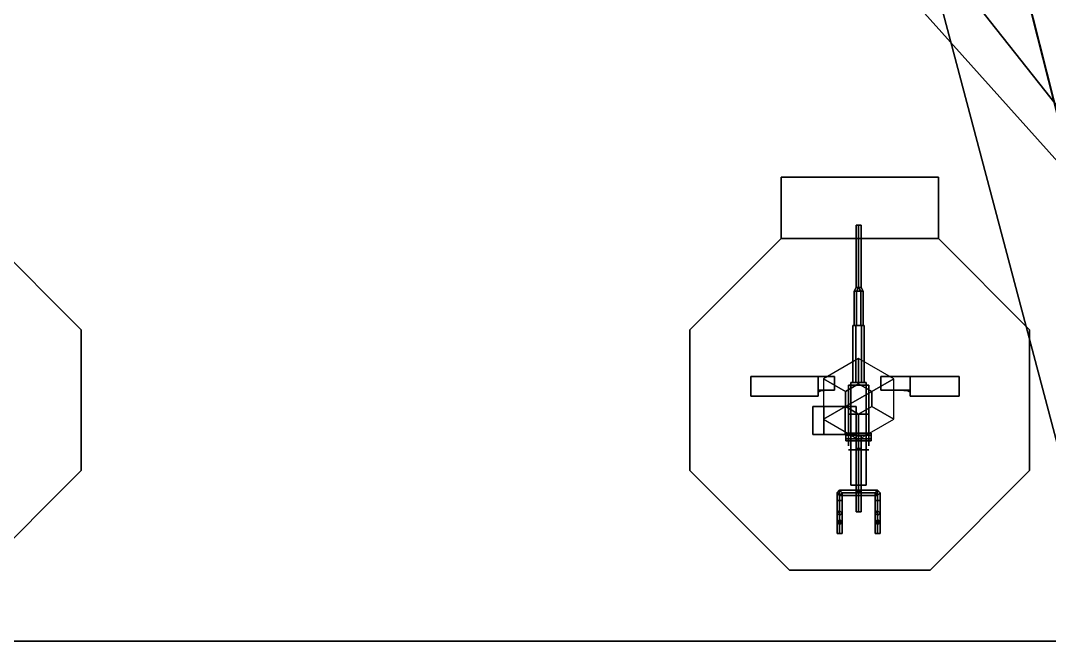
# Model space of a CAD drawing. Header units: millimetres. Extents: x -14 to 14, y -57 to 127.
# Drawn here: x -2.88 to 5.24, y 32.58 to 37.56 of the extents above; entities that cross this region are included whole.
import ezdxf

# ---------------------------------------------------------------- set-up
doc = ezdxf.new("R2010")
doc.units = ezdxf.units.MM
for name, color, linetype in [('barrel', 1, 'Continuous'), ('sleeve', 5, 'Continuous'), ('turret', 2, 'Continuous')]:
    doc.layers.add(name, color=color, linetype=linetype)

msp = doc.modelspace()

# ---------------------------------------------------------------- linework, layer by layer
for points in [[(7.220000000000001, 42.71000000000001, 4.820000000000007), (-7.219999999999994, 42.71000000000001, 4.820000000000007), (-8.34999999999999, 32.66000000000001, 4.519999999999996), (8.350000000000001, 32.66000000000001, 4.519999999999996)], [(-3.050000000000006, 42.71000000000001, -4.349999999999994), (3.050000000000013, 42.71000000000001, -4.349999999999994), (5.710000000000016, 32.66000000000001, -4.349999999999994), (-5.710000000000004, 32.66000000000001, -4.349999999999994)], [(6.350000000000002, 32.66000000000001, -4.089999999999989), (5.710000000000016, 32.66000000000001, -4.349999999999994), (3.050000000000014, 42.71000000000001, -4.349999999999994), (3.810000000000004, 42.71000000000001, -4.030000000000001)], [(6.350000000000002, 32.66000000000001, -4.089999999999989), (6.350000000000002, 32.66000000000001, -4.089999999999989), (3.800000000000013, 42.71000000000001, -4.030000000000001), (4.21000000000001, 42.71000000000001, -3.739999999999995)], [(7.08000000000002, 32.66000000000001, -3.519999999999996), (6.350000000000002, 32.66000000000001, -4.089999999999989), (4.21000000000001, 42.71000000000001, -3.739999999999995), (4.909999999999998, 42.71000000000001, -2.959999999999994)], [(9.430000000000014, 32.66000000000001, -3.519999999999996), (7.08000000000002, 32.66000000000001, -3.519999999999996), (4.909999999999998, 42.71000000000001, -2.959999999999994), (6.030000000000003, 42.71000000000001, -2.959999999999994)], [(-1.619999999999995, 40.55000000000001, 4.75), (-1.999999999999995, 41.05000000000001, 5.93), (-8.209999999999997, 33.2, 4.8), (-8.299999999999997, 33.10000000000001, 4.53)], [(-8.299999999999997, 33.10000000000001, 4.53), (-8.209999999999997, 33.2, 4.8), (-1.999999999999995, 41.05000000000001, 5.93), (-1.619999999999995, 40.55000000000001, 4.75)], [(8.300000000000004, 33.10000000000001, 4.53), (8.210000000000004, 33.2, 4.8), (2.000000000000005, 41.05000000000001, 5.93), (1.620000000000005, 40.55000000000001, 4.75)], [(1.620000000000005, 40.55000000000001, 4.75), (2.000000000000005, 41.05000000000001, 5.93), (8.210000000000004, 33.2, 4.8), (8.300000000000004, 33.10000000000001, 4.53)], [(4.360000000000005, 36.31999999999999, 5.71), (4.360000000000005, 36.31999999999999, 4.61), (3.120000000000005, 36.31999999999999, 4.61), (3.120000000000005, 36.31999999999999, 5.71)], [(4.360000000000005, 35.83489097692937, 5.71), (4.360000000000005, 36.31999999999999, 5.71), (3.120000000000005, 36.31999999999999, 5.71), (3.120000000000005, 35.83489097692937, 5.71)], [(3.120000000000005, 36.31999999999999, 5.71), (3.120000000000005, 36.31999999999999, 4.61), (3.120000000000005, 35.83489097692937, 4.61), (3.120000000000005, 35.83489097692937, 5.71)], [(4.360000000000005, 35.83489097692937, 4.61), (4.360000000000005, 36.31999999999999, 4.61), (4.360000000000005, 36.31999999999999, 5.71), (4.360000000000005, 35.83489097692937, 5.71)], [(-2.400374677858633, 35.11526565478799, 5.709999999999997), (-3.12000000000001, 35.83489097692937, 5.71), (-3.119999999999997, 35.83489097692937, 4.61), (-2.400374677858633, 35.11526565478799, 4.61)], [(-3.12000000000001, 35.83489097692937, 5.71), (-2.400374677858633, 35.11526565478799, 5.709999999999997), (-2.400374677858633, 35.11526565478799, 4.61), (-3.119999999999997, 35.83489097692937, 4.61)], [(3.120000000000005, 35.83489097692937, 5.71), (2.40037467785864, 35.11526565478799, 5.709999999999997), (2.400374677858635, 35.11526565478799, 4.61), (3.120000000000018, 35.83489097692937, 4.61)], [(2.400374677858635, 35.11526565478799, 5.709999999999997), (3.120000000000018, 35.83489097692937, 5.71), (3.120000000000018, 35.83489097692937, 4.609999999999997), (2.400374677858635, 35.11526565478799, 4.61)], [(3.120000000000005, 35.83489097692937, 5.71), (3.120000000000005, 35.83489097692937, 4.61), (4.360000000000005, 35.83489097692937, 4.61), (4.360000000000005, 35.83489097692937, 5.71)], [(4.35999999999999, 35.83489097692937, 5.71), (5.079625322141367, 35.11526565478799, 5.709999999999997), (5.079625322141367, 35.11526565478799, 4.61), (4.360000000000004, 35.83489097692937, 4.61)], [(5.079625322141367, 35.11526565478799, 5.709999999999997), (4.35999999999999, 35.83489097692937, 5.71), (4.360000000000004, 35.83489097692937, 4.61), (5.079625322141367, 35.11526565478799, 4.61)], [(-2.400374677858632, 34.00548370092922, 5.709999999999997), (-2.400374677858629, 35.11526565478798, 5.709999999999997), (-2.400374677858633, 35.11526565478799, 4.61), (-2.400374677858634, 34.00548370092923, 4.56)], [(-2.400374677858633, 35.11526565478799, 5.709999999999997), (-2.400374677858634, 34.00548370092923, 5.709999999999997), (-2.400374677858634, 34.00548370092923, 4.56), (-2.400374677858633, 35.11526565478799, 4.61)], [(2.400374677858635, 34.00548370092923, 5.709999999999997), (2.400374677858635, 35.11526565478799, 5.709999999999997), (2.400374677858635, 35.11526565478799, 4.61), (2.400374677858637, 34.00548370092923, 4.56)], [(2.40037467785864, 35.11526565478799, 5.709999999999997), (2.400374677858637, 34.00548370092923, 5.709999999999997), (2.400374677858637, 34.00548370092923, 4.56), (2.400374677858635, 35.11526565478799, 4.61)], [(5.079625322141367, 35.11526565478799, 5.709999999999997), (5.079625322141367, 34.00548370092923, 5.709999999999997), (5.079625322141367, 34.00548370092923, 4.56), (5.079625322141367, 35.11526565478799, 4.61)], [(5.079625322141369, 34.00548370092922, 5.709999999999997), (5.079625322141372, 35.11526565478798, 5.709999999999997), (5.079625322141367, 35.11526565478799, 4.61), (5.079625322141367, 34.00548370092923, 4.56)], [(3.626900935986115, 34.62999994929976, 5.84), (3.730823984440247, 34.68999994929976, 5.84), (3.730823984440247, 34.88999994929975, 4.559999999999997), (3.453695855229225, 34.72999994929975, 4.559999999999997)], [(3.730823984440247, 34.68999994929976, 5.84), (3.834747032894378, 34.62999994929976, 5.84), (4.007952113651268, 34.72999994929975, 4.559999999999997), (3.730823984440247, 34.88999994929975, 4.559999999999997)], [(3.626900935986115, 34.50999994929975, 5.84), (3.626900935986115, 34.62999994929976, 5.84), (3.453695855229225, 34.72999994929975, 4.559999999999997), (3.453695855229225, 34.40999994929976, 4.559999999999997)], [(3.834747032894378, 34.62999994929976, 5.84), (3.834747032894378, 34.50999994929975, 5.84), (4.007952113651268, 34.40999994929976, 4.559999999999997), (4.007952113651268, 34.72999994929975, 4.559999999999997)], [(3.730823984440246, 34.44999994929975, 5.84), (3.626900935986115, 34.50999994929975, 5.84), (3.453695855229225, 34.40999994929976, 4.559999999999997), (3.730823984440246, 34.24999994929975, 4.559999999999997)], [(3.834747032894378, 34.50999994929975, 5.84), (3.730823984440246, 34.44999994929975, 5.84), (3.730823984440246, 34.24999994929975, 4.559999999999997), (4.007952113651268, 34.40999994929976, 4.559999999999997)], [(-3.185109023070621, 33.22074935571725, 5.709999999999997), (-2.400374677858632, 34.00548370092922, 5.709999999999997), (-2.400374677858634, 34.00548370092923, 4.56), (-3.185109023070621, 33.22074935571725, 4.53)], [(-2.400374677858634, 34.00548370092923, 5.709999999999997), (-3.185109023070621, 33.22074935571725, 5.709999999999997), (-3.185109023070621, 33.22074935571725, 4.53), (-2.400374677858634, 34.00548370092923, 4.56)], [(3.185109023070622, 33.22074935571725, 5.709999999999997), (2.400374677858635, 34.00548370092923, 5.709999999999997), (2.400374677858637, 34.00548370092923, 4.56), (3.185109023070622, 33.22074935571725, 4.53)], [(2.400374677858637, 34.00548370092923, 5.709999999999997), (3.185109023070622, 33.22074935571725, 5.709999999999997), (3.185109023070622, 33.22074935571725, 4.53), (2.400374677858637, 34.00548370092923, 4.56)], [(5.079625322141367, 34.00548370092923, 5.709999999999997), (4.29489097692938, 33.22074935571725, 5.709999999999997), (4.29489097692938, 33.22074935571725, 4.53), (5.079625322141367, 34.00548370092923, 4.56)], [(4.29489097692938, 33.22074935571725, 5.709999999999997), (5.079625322141369, 34.00548370092922, 5.709999999999997), (5.079625322141367, 34.00548370092923, 4.56), (4.29489097692938, 33.22074935571725, 4.53)], [(4.29489097692938, 33.22074935571725, 5.709999999999997), (3.185109023070622, 33.22074935571725, 5.709999999999997), (3.185109023070622, 33.22074935571725, 4.53), (4.29489097692938, 33.22074935571725, 4.53)], [(3.185109023070622, 33.22074935571725, 5.709999999999997), (4.29489097692938, 33.22074935571725, 5.709999999999997), (4.29489097692938, 33.22074935571725, 4.53), (3.185109023070622, 33.22074935571725, 4.53)], [(8.350000000000001, 32.66000000000001, 4.519999999999996), (-8.34999999999999, 32.66000000000001, 4.519999999999996), (-8.84, 22.68000000000001, 4.200000000000003), (8.840000000000003, 22.68000000000001, 4.200000000000003)], [(-5.710000000000004, 32.66000000000001, -4.349999999999994), (5.710000000000016, 32.66000000000001, -4.349999999999994), (7.120000000000004, 22.68000000000001, -4.349999999999994), (-7.120000000000002, 22.68000000000001, -4.349999999999994)]]:
    msp.add_3dface(points)
at = {"layer": 'barrel'}
for points in [[(3.730823984440247, 35.93999994929976, 6.089999999999996), (3.710823984440247, 35.93999994929976, 6.069999999999993), (3.710823984440247, 35.44999994929975, 6.069999999999993), (3.730823984440247, 35.44999994929975, 6.089999999999996)], [(3.710823984440247, 35.93999994929976, 6.069999999999993), (3.730823984440247, 35.93999994929976, 6.049999999999997), (3.730823984440247, 35.44999994929975, 6.049999999999997), (3.710823984440247, 35.44999994929975, 6.069999999999993)], [(3.750823984440246, 35.93999994929976, 6.069999999999993), (3.730823984440247, 35.93999994929976, 6.049999999999997), (3.710823984440247, 35.93999994929976, 6.069999999999993), (3.730823984440247, 35.93999994929976, 6.089999999999996)], [(3.750823984440246, 35.93999994929976, 6.069999999999993), (3.730823984440247, 35.93999994929976, 6.089999999999996), (3.730823984440247, 35.44999994929975, 6.089999999999996), (3.750823984440246, 35.44999994929975, 6.069999999999993)], [(3.730823984440247, 35.93999994929976, 6.049999999999997), (3.750823984440246, 35.93999994929976, 6.069999999999993), (3.750823984440246, 35.44999994929975, 6.069999999999993), (3.730823984440247, 35.44999994929975, 6.049999999999997)]]:
    msp.add_3dface(points, dxfattribs=at)
at = {"layer": 'sleeve'}
for points in [[(3.710823984440247, 35.44999994929975, 6.069999999999993), (3.730823984440247, 35.44999994929975, 6.049999999999997), (3.713323984440247, 35.41999994929975, 6.039689110867542), (3.695823984440247, 35.41999994929975, 6.069999999999993)], [(3.730823984440247, 35.44999994929975, 6.089999999999996), (3.710823984440247, 35.44999994929975, 6.069999999999993), (3.695823984440247, 35.41999994929975, 6.069999999999993), (3.713323984440247, 35.41999994929975, 6.100310889132452)], [(3.695823984440247, 35.41999994929975, 6.069999999999993), (3.713323984440247, 35.41999994929975, 6.039689110867542), (3.713323984440247, 35.14999994929975, 6.039689110867542), (3.695823984440247, 35.14999994929975, 6.069999999999993)], [(3.713323984440247, 35.41999994929975, 6.100310889132452), (3.695823984440247, 35.41999994929975, 6.069999999999993), (3.695823984440247, 35.14999994929975, 6.069999999999993), (3.713323984440247, 35.14999994929975, 6.100310889132452)], [(3.730823984440247, 35.44999994929975, 6.049999999999997), (3.730823984440247, 35.44999994929975, 6.049999999999997), (3.748323984440247, 35.41999994929975, 6.039689110867542), (3.713323984440247, 35.41999994929975, 6.039689110867542)], [(3.730823984440247, 35.44999994929975, 6.089999999999996), (3.730823984440247, 35.44999994929975, 6.089999999999996), (3.713323984440247, 35.41999994929975, 6.100310889132452), (3.748323984440247, 35.41999994929975, 6.100310889132452)], [(3.748323984440247, 35.41999994929975, 6.100310889132452), (3.713323984440247, 35.41999994929975, 6.100310889132452), (3.713323984440247, 35.14999994929975, 6.100310889132452), (3.748323984440247, 35.14999994929975, 6.100310889132452)], [(3.713323984440247, 35.41999994929975, 6.039689110867542), (3.748323984440247, 35.41999994929975, 6.039689110867542), (3.748323984440247, 35.14999994929975, 6.039689110867542), (3.713323984440247, 35.14999994929975, 6.039689110867542)], [(3.730823984440247, 35.44999994929975, 6.049999999999997), (3.750823984440246, 35.44999994929975, 6.069999999999993), (3.765823984440247, 35.41999994929975, 6.069999999999993), (3.748323984440247, 35.41999994929975, 6.039689110867542)], [(3.750823984440246, 35.44999994929975, 6.069999999999993), (3.730823984440247, 35.44999994929975, 6.089999999999996), (3.748323984440247, 35.41999994929975, 6.100310889132452), (3.765823984440247, 35.41999994929975, 6.069999999999993)], [(3.748323984440247, 35.41999994929975, 6.039689110867542), (3.765823984440247, 35.41999994929975, 6.069999999999993), (3.765823984440247, 35.14999994929975, 6.069999999999993), (3.748323984440247, 35.14999994929975, 6.039689110867542)], [(3.765823984440247, 35.41999994929975, 6.069999999999993), (3.748323984440247, 35.41999994929975, 6.100310889132452), (3.748323984440247, 35.14999994929975, 6.100310889132452), (3.765823984440247, 35.14999994929975, 6.069999999999993)], [(3.685823984440247, 35.14999994929975, 6.069999999999993), (3.708323984440247, 35.14999994929975, 6.031028856829693), (3.708323984440247, 34.69999994929975, 6.031028856829693), (3.685823984440247, 34.69999994929975, 6.069999999999993)], [(3.753323984440247, 35.14999994929975, 6.031028856829693), (3.708323984440247, 35.14999994929975, 6.031028856829693), (3.685823984440247, 35.14999994929975, 6.069999999999993), (3.775823984440247, 35.14999994929975, 6.069999999999993)], [(3.708323984440247, 35.14999994929975, 6.108971143170294), (3.685823984440247, 35.14999994929975, 6.069999999999993), (3.685823984440247, 34.69999994929975, 6.069999999999993), (3.708323984440247, 34.69999994929975, 6.108971143170294)], [(3.775823984440247, 35.14999994929975, 6.069999999999993), (3.685823984440247, 35.14999994929975, 6.069999999999993), (3.708323984440247, 35.14999994929975, 6.108971143170294), (3.753323984440247, 35.14999994929975, 6.108971143170294)], [(3.753323984440247, 35.14999994929975, 6.108971143170294), (3.708323984440247, 35.14999994929975, 6.108971143170294), (3.708323984440247, 34.69999994929975, 6.108971143170294), (3.753323984440247, 34.69999994929975, 6.108971143170294)], [(3.708323984440247, 35.14999994929975, 6.031028856829693), (3.753323984440247, 35.14999994929975, 6.031028856829693), (3.753323984440247, 34.69999994929975, 6.031028856829693), (3.708323984440247, 34.69999994929975, 6.031028856829693)], [(3.753323984440247, 35.14999994929975, 6.031028856829693), (3.775823984440247, 35.14999994929975, 6.069999999999993), (3.775823984440247, 34.69999994929975, 6.069999999999993), (3.753323984440247, 34.69999994929975, 6.031028856829693)], [(3.775823984440247, 35.14999994929975, 6.069999999999993), (3.753323984440247, 35.14999994929975, 6.108971143170294), (3.753323984440247, 34.69999994929975, 6.108971143170294), (3.775823984440247, 34.69999994929975, 6.069999999999993)], [(3.670823984440246, 33.88999994929975, 6.139999999999993), (3.790823984440247, 33.88999994929975, 6.139999999999993), (3.790823984440247, 34.69999994929975, 6.139999999999993), (3.670823984440246, 34.69999994929975, 6.139999999999993)], [(3.670823984440246, 34.69999994929975, 6.019999999999996), (3.790823984440247, 34.69999994929975, 6.019999999999996), (3.790823984440247, 33.88999994929975, 6.019999999999996), (3.670823984440246, 33.88999994929975, 6.019999999999996)], [(3.790823984440247, 34.69999994929975, 6.139999999999993), (3.790823984440247, 34.69999994929975, 6.019999999999996), (3.670823984440246, 34.69999994929975, 6.019999999999996), (3.670823984440246, 34.69999994929975, 6.139999999999993)], [(3.670823984440246, 34.69999994929975, 6.139999999999993), (3.670823984440246, 34.69999994929975, 6.019999999999996), (3.670823984440246, 33.88999994929975, 6.019999999999996), (3.670823984440246, 33.88999994929975, 6.139999999999993)], [(3.790823984440247, 33.88999994929975, 6.139999999999993), (3.790823984440247, 33.88999994929975, 6.019999999999996), (3.790823984440247, 34.69999994929975, 6.019999999999996), (3.790823984440247, 34.69999994929975, 6.139999999999993)], [(3.455823984440246, 34.50999994929975, 6.347224318643349), (3.370823984440247, 34.50999994929975, 6.199999999999996), (3.370823984440247, 34.28999994929976, 6.199999999999996), (3.455823984440246, 34.28999994929976, 6.347224318643349)], [(3.710823984440247, 34.50999994929975, 6.199999999999996), (3.370823984440247, 34.50999994929975, 6.199999999999996), (3.455823984440246, 34.50999994929975, 6.347224318643349), (3.625823984440246, 34.50999994929975, 6.347224318643349)], [(3.370823984440247, 34.50999994929975, 6.199999999999996), (3.455823984440246, 34.50999994929975, 6.052775681356643), (3.455823984440246, 34.28999994929976, 6.052775681356643), (3.370823984440247, 34.28999994929976, 6.199999999999996)], [(3.625823984440246, 34.50999994929975, 6.052775681356643), (3.455823984440246, 34.50999994929975, 6.052775681356643), (3.370823984440247, 34.50999994929975, 6.199999999999996), (3.710823984440247, 34.50999994929975, 6.199999999999996)], [(3.625823984440246, 34.50999994929975, 6.347224318643349), (3.455823984440246, 34.50999994929975, 6.347224318643349), (3.455823984440246, 34.28999994929976, 6.347224318643349), (3.625823984440246, 34.28999994929976, 6.347224318643349)], [(3.455823984440246, 34.50999994929975, 6.052775681356643), (3.625823984440246, 34.50999994929975, 6.052775681356643), (3.625823984440246, 34.28999994929976, 6.052775681356643), (3.455823984440246, 34.28999994929976, 6.052775681356643)], [(3.710823984440247, 34.50999994929975, 6.199999999999996), (3.625823984440246, 34.50999994929975, 6.347224318643349), (3.625823984440246, 34.28999994929976, 6.347224318643349), (3.710823984440247, 34.28999994929976, 6.199999999999996)], [(3.625823984440246, 34.50999994929975, 6.052775681356643), (3.710823984440247, 34.50999994929975, 6.199999999999996), (3.710823984440247, 34.28999994929976, 6.199999999999996), (3.625823984440246, 34.28999994929976, 6.052775681356643)], [(3.370823984440247, 34.28999994929976, 6.199999999999996), (3.710823984440247, 34.28999994929976, 6.199999999999996), (3.625823984440246, 34.28999994929976, 6.347224318643349), (3.455823984440246, 34.28999994929976, 6.347224318643349)], [(3.455823984440246, 34.28999994929976, 6.052775681356643), (3.625823984440246, 34.28999994929976, 6.052775681356643), (3.710823984440247, 34.28999994929976, 6.199999999999996), (3.370823984440247, 34.28999994929976, 6.199999999999996)], [(3.830823984440246, 34.28499994929976, 6.085980762113529), (3.830823984440246, 34.29999994929976, 6.059999999999995), (3.630823984440247, 34.29999994929976, 6.059999999999995), (3.630823984440247, 34.28499994929976, 6.085980762113529)], [(3.830823984440246, 34.29999994929976, 6.059999999999995), (3.830823984440246, 34.28499994929976, 6.034019237886461), (3.630823984440247, 34.28499994929976, 6.034019237886461), (3.630823984440247, 34.29999994929976, 6.059999999999995)], [(3.630823984440247, 34.25499994929976, 6.085980762113529), (3.630823984440247, 34.28499994929976, 6.085980762113529), (3.630823984440247, 34.29999994929976, 6.059999999999995), (3.630823984440247, 34.23999994929976, 6.059999999999995)], [(3.630823984440247, 34.23999994929976, 6.059999999999995), (3.630823984440247, 34.29999994929976, 6.059999999999995), (3.630823984440247, 34.28499994929976, 6.034019237886461), (3.630823984440247, 34.25499994929976, 6.034019237886461)], [(3.830823984440246, 34.25499994929976, 6.085980762113529), (3.830823984440246, 34.28499994929976, 6.085980762113529), (3.630823984440247, 34.28499994929976, 6.085980762113529), (3.630823984440247, 34.25499994929976, 6.085980762113529)], [(3.830823984440246, 34.28499994929976, 6.034019237886461), (3.830823984440246, 34.25499994929976, 6.034019237886461), (3.630823984440247, 34.25499994929976, 6.034019237886461), (3.630823984440247, 34.28499994929976, 6.034019237886461)], [(3.830823984440246, 34.23999994929976, 6.059999999999995), (3.830823984440246, 34.25499994929976, 6.085980762113529), (3.630823984440247, 34.25499994929976, 6.085980762113529), (3.630823984440247, 34.23999994929976, 6.059999999999995)], [(3.830823984440246, 34.25499994929976, 6.034019237886461), (3.830823984440246, 34.23999994929976, 6.059999999999995), (3.630823984440247, 34.23999994929976, 6.059999999999995), (3.630823984440247, 34.25499994929976, 6.034019237886461)], [(3.730823984440246, 34.27999994929975, 6.019999999999996), (3.710823984440247, 34.27999994929975, 5.999999999999993), (3.710823984440247, 33.84999994929976, 5.999999999999993), (3.730823984440246, 33.82999994929975, 6.019999999999996)], [(3.710823984440247, 34.27999994929975, 5.999999999999993), (3.730823984440246, 34.27999994929975, 5.979999999999997), (3.730823984440246, 33.82999994929975, 5.979999999999997), (3.710823984440247, 33.84999994929976, 5.999999999999993)], [(3.750823984440246, 34.27999994929975, 5.999999999999993), (3.730823984440246, 34.27999994929975, 6.019999999999996), (3.730823984440246, 33.82999994929975, 6.019999999999996), (3.750823984440246, 33.84999994929976, 5.999999999999993)], [(3.730823984440246, 34.27999994929975, 5.979999999999997), (3.750823984440246, 34.27999994929975, 5.999999999999993), (3.750823984440246, 33.84999994929976, 5.999999999999993), (3.730823984440246, 33.82999994929975, 5.979999999999997)], [(3.830823984440246, 34.23999994929976, 6.059999999999995), (3.830823984440246, 34.29999994929976, 6.059999999999995), (3.830823984440246, 34.28499994929976, 6.085980762113529), (3.830823984440246, 34.25499994929976, 6.085980762113529)], [(3.830823984440246, 34.25499994929976, 6.034019237886461), (3.830823984440246, 34.28499994929976, 6.034019237886461), (3.830823984440246, 34.29999994929976, 6.059999999999995), (3.830823984440246, 34.23999994929976, 6.059999999999995)], [(3.650823984440246, 34.16999994929975, 6.489999999999995), (3.690823984440246, 34.16999994929975, 6.559282032302754), (3.770823984440246, 34.16999994929975, 6.559282032302754), (3.810823984440246, 34.16999994929975, 6.489999999999995)], [(3.810823984440246, 34.16999994929975, 6.489999999999995), (3.770823984440246, 34.16999994929975, 6.559282032302754), (3.690823984440246, 34.16999994929975, 6.559282032302754), (3.650823984440246, 34.16999994929975, 6.489999999999995)], [(3.770823984440246, 34.16999994929975, 6.420717967697243), (3.810823984440246, 34.16999994929975, 6.489999999999995), (3.650823984440246, 34.16999994929975, 6.489999999999995), (3.690823984440246, 34.16999994929975, 6.420717967697243)], [(3.690823984440246, 34.16999994929975, 6.420717967697243), (3.650823984440246, 34.16999994929975, 6.489999999999995), (3.810823984440246, 34.16999994929975, 6.489999999999995), (3.770823984440246, 34.16999994929975, 6.420717967697243)], [(3.730823984440246, 34.17999994929976, 6.409999999999997), (3.710823984440247, 34.17999994929976, 6.389999999999993), (3.710823984440247, 33.67999994929976, 6.389999999999993), (3.730823984440246, 33.67999994929976, 6.409999999999997)], [(3.710823984440247, 34.17999994929976, 6.389999999999993), (3.730823984440246, 34.17999994929976, 6.369999999999997), (3.730823984440246, 33.67999994929976, 6.369999999999997), (3.710823984440247, 33.67999994929976, 6.389999999999993)], [(3.750823984440246, 34.17999994929976, 6.389999999999993), (3.730823984440246, 34.17999994929976, 6.369999999999997), (3.710823984440247, 34.17999994929976, 6.389999999999993), (3.730823984440246, 34.17999994929976, 6.409999999999997)], [(3.750823984440246, 34.17999994929976, 6.389999999999993), (3.730823984440246, 34.17999994929976, 6.409999999999997), (3.730823984440246, 33.67999994929976, 6.409999999999997), (3.750823984440246, 33.67999994929976, 6.389999999999993)], [(3.730823984440246, 34.17999994929976, 6.369999999999997), (3.750823984440246, 34.17999994929976, 6.389999999999993), (3.750823984440246, 33.67999994929976, 6.389999999999993), (3.730823984440246, 33.67999994929976, 6.369999999999997)], [(3.730823984440246, 34.16999994929975, 6.139999999999993), (3.730823984440246, 34.02999994929975, 6.379999999999995), (3.730823984440246, 33.92999994929976, 6.379999999999995), (3.730823984440246, 34.07999994929975, 6.139999999999993)], [(3.730823984440246, 34.07999994929975, 6.139999999999993), (3.730823984440246, 33.92999994929976, 6.379999999999995), (3.730823984440246, 34.02999994929975, 6.379999999999995), (3.730823984440246, 34.16999994929975, 6.139999999999993)], [(3.580823984440246, 33.84999994929976, 6.199999999999996), (3.560823984440246, 33.82999994929975, 6.179999999999993), (3.560823984440246, 33.76999994929976, 6.239999999999995), (3.580823984440246, 33.76999994929976, 6.259999999999998)], [(3.580823984440246, 33.84999994929976, 5.999999999999993), (3.560823984440246, 33.82999994929975, 5.979999999999997), (3.560823984440246, 33.82999994929975, 6.179999999999993), (3.580823984440246, 33.84999994929976, 6.199999999999996)], [(3.600823984440246, 33.82999994929975, 6.179999999999993), (3.580823984440246, 33.84999994929976, 6.199999999999996), (3.580823984440246, 33.76999994929976, 6.259999999999998), (3.600823984440246, 33.76999994929976, 6.239999999999995)], [(3.580823984440246, 33.84999994929976, 5.999999999999993), (3.600823984440246, 33.82999994929975, 6.019999999999996), (3.860823984440246, 33.82999994929975, 6.019999999999996), (3.880823984440246, 33.84999994929976, 5.999999999999993)], [(3.600823984440246, 33.82999994929975, 5.979999999999997), (3.580823984440246, 33.84999994929976, 5.999999999999993), (3.880823984440246, 33.84999994929976, 5.999999999999993), (3.860823984440246, 33.82999994929975, 5.979999999999997)], [(3.600823984440246, 33.82999994929975, 5.979999999999997), (3.580823984440246, 33.84999994929976, 5.999999999999993), (3.580823984440246, 33.84999994929976, 6.199999999999996), (3.600823984440246, 33.82999994929975, 6.179999999999993)], [(3.670823984440246, 33.88999994929975, 6.019999999999996), (3.790823984440247, 33.88999994929975, 6.019999999999996), (3.790823984440247, 33.88999994929975, 6.139999999999993), (3.670823984440246, 33.88999994929975, 6.139999999999993)], [(3.880823984440247, 33.84999994929976, 6.199999999999996), (3.860823984440246, 33.82999994929975, 6.179999999999993), (3.860823984440246, 33.76999994929976, 6.239999999999995), (3.880823984440247, 33.76999994929976, 6.259999999999998)], [(3.880823984440247, 33.84999994929976, 5.999999999999993), (3.860823984440246, 33.82999994929975, 5.979999999999997), (3.860823984440246, 33.82999994929975, 6.179999999999993), (3.880823984440247, 33.84999994929976, 6.199999999999996)], [(3.900823984440246, 33.82999994929975, 6.179999999999993), (3.880823984440247, 33.84999994929976, 6.199999999999996), (3.880823984440247, 33.76999994929976, 6.259999999999998), (3.900823984440246, 33.76999994929976, 6.239999999999995)], [(3.900823984440246, 33.82999994929975, 5.979999999999997), (3.880823984440247, 33.84999994929976, 5.999999999999993), (3.880823984440247, 33.84999994929976, 6.199999999999996), (3.900823984440246, 33.82999994929975, 6.179999999999993)], [(3.560823984440246, 33.82999994929975, 6.179999999999993), (3.580823984440246, 33.80999994929975, 6.159999999999997), (3.580823984440246, 33.76999994929976, 6.219999999999999), (3.560823984440246, 33.76999994929976, 6.239999999999995)], [(3.560823984440246, 33.82999994929975, 5.979999999999997), (3.580823984440246, 33.80999994929975, 5.999999999999993), (3.580823984440246, 33.80999994929975, 6.159999999999997), (3.560823984440246, 33.82999994929975, 6.179999999999993)], [(3.580823984440246, 33.76999994929976, 6.259999999999998), (3.560823984440246, 33.76999994929976, 6.239999999999995), (3.560823984440246, 33.66999994929975, 6.239999999999995), (3.580823984440246, 33.68999994929975, 6.259999999999998)], [(3.560823984440246, 33.76999994929976, 6.239999999999995), (3.580823984440246, 33.76999994929976, 6.219999999999999), (3.580823984440246, 33.68999994929975, 6.219999999999999), (3.560823984440246, 33.66999994929975, 6.239999999999995)], [(3.580823984440246, 33.80999994929975, 6.159999999999997), (3.600823984440246, 33.82999994929975, 6.179999999999993), (3.600823984440246, 33.76999994929976, 6.239999999999995), (3.580823984440246, 33.76999994929976, 6.219999999999999)], [(3.600823984440246, 33.82999994929975, 6.019999999999996), (3.580823984440246, 33.80999994929975, 5.999999999999993), (3.880823984440246, 33.80999994929975, 5.999999999999993), (3.860823984440246, 33.82999994929975, 6.019999999999996)], [(3.580823984440246, 33.80999994929975, 5.999999999999993), (3.600823984440246, 33.82999994929975, 5.979999999999997), (3.860823984440246, 33.82999994929975, 5.979999999999997), (3.880823984440246, 33.80999994929975, 5.999999999999993)], [(3.580823984440246, 33.80999994929975, 5.999999999999993), (3.600823984440246, 33.82999994929975, 5.979999999999997), (3.600823984440246, 33.82999994929975, 6.179999999999993), (3.580823984440246, 33.80999994929975, 6.159999999999997)], [(3.600823984440246, 33.76999994929976, 6.239999999999995), (3.580823984440246, 33.76999994929976, 6.259999999999998), (3.580823984440246, 33.68999994929975, 6.259999999999998), (3.600823984440246, 33.66999994929975, 6.239999999999995)], [(3.580823984440246, 33.76999994929976, 6.219999999999999), (3.600823984440246, 33.76999994929976, 6.239999999999995), (3.600823984440246, 33.66999994929975, 6.239999999999995), (3.580823984440246, 33.68999994929975, 6.219999999999999)], [(3.860823984440246, 33.82999994929975, 6.179999999999993), (3.880823984440247, 33.80999994929975, 6.159999999999997), (3.880823984440247, 33.76999994929976, 6.219999999999999), (3.860823984440246, 33.76999994929976, 6.239999999999995)], [(3.860823984440246, 33.82999994929975, 5.979999999999997), (3.880823984440247, 33.80999994929975, 5.999999999999993), (3.880823984440247, 33.80999994929975, 6.159999999999997), (3.860823984440246, 33.82999994929975, 6.179999999999993)], [(3.880823984440247, 33.76999994929976, 6.259999999999998), (3.860823984440246, 33.76999994929976, 6.239999999999995), (3.860823984440246, 33.66999994929975, 6.239999999999995), (3.880823984440247, 33.68999994929975, 6.259999999999998)], [(3.860823984440246, 33.76999994929976, 6.239999999999995), (3.880823984440247, 33.76999994929976, 6.219999999999999), (3.880823984440247, 33.68999994929975, 6.219999999999999), (3.860823984440246, 33.66999994929975, 6.239999999999995)], [(3.880823984440247, 33.80999994929975, 6.159999999999997), (3.900823984440246, 33.82999994929975, 6.179999999999993), (3.900823984440246, 33.76999994929976, 6.239999999999995), (3.880823984440247, 33.76999994929976, 6.219999999999999)], [(3.880823984440247, 33.80999994929975, 5.999999999999993), (3.900823984440246, 33.82999994929975, 5.979999999999997), (3.900823984440246, 33.82999994929975, 6.179999999999993), (3.880823984440247, 33.80999994929975, 6.159999999999997)], [(3.900823984440246, 33.76999994929976, 6.239999999999995), (3.880823984440247, 33.76999994929976, 6.259999999999998), (3.880823984440247, 33.68999994929975, 6.259999999999998), (3.900823984440246, 33.66999994929975, 6.239999999999995)], [(3.880823984440247, 33.76999994929976, 6.219999999999999), (3.900823984440246, 33.76999994929976, 6.239999999999995), (3.900823984440246, 33.66999994929975, 6.239999999999995), (3.880823984440247, 33.68999994929975, 6.219999999999999)], [(3.580823984440246, 33.68999994929975, 6.309999999999995), (3.560823984440246, 33.66999994929975, 6.289999999999999), (3.560823984440245, 33.59999994929976, 6.339999999999996), (3.580823984440245, 33.61999994929975, 6.359999999999992)], [(3.580823984440245, 33.60999994929975, 6.099999999999994), (3.560823984440245, 33.58999994929975, 6.129999999999995), (3.560823984440246, 33.66999994929975, 6.18), (3.580823984440246, 33.68999994929975, 6.159999999999997)], [(3.580823984440246, 33.68999994929975, 6.159999999999997), (3.560823984440246, 33.66999994929975, 6.179999999999993), (3.560823984440246, 33.66999994929975, 6.289999999999999), (3.580823984440246, 33.68999994929975, 6.309999999999995)], [(3.600823984440246, 33.66999994929975, 6.289999999999999), (3.580823984440246, 33.68999994929975, 6.309999999999995), (3.580823984440245, 33.61999994929975, 6.359999999999992), (3.600823984440245, 33.59999994929976, 6.339999999999996)], [(3.600823984440245, 33.58999994929975, 6.129999999999995), (3.580823984440245, 33.60999994929975, 6.099999999999994), (3.580823984440246, 33.68999994929975, 6.159999999999997), (3.600823984440246, 33.66999994929975, 6.18)], [(3.600823984440246, 33.66999994929975, 6.179999999999993), (3.580823984440246, 33.68999994929975, 6.159999999999997), (3.580823984440246, 33.68999994929975, 6.309999999999995), (3.600823984440246, 33.66999994929975, 6.289999999999999)], [(3.730823984440246, 33.67999994929976, 6.409999999999997), (3.710823984440247, 33.67999994929976, 6.389999999999993), (3.730823984440246, 33.67999994929976, 6.369999999999997), (3.750823984440246, 33.67999994929976, 6.389999999999993)], [(3.880823984440247, 33.68999994929975, 6.309999999999995), (3.860823984440246, 33.66999994929975, 6.289999999999999), (3.860823984440245, 33.59999994929976, 6.339999999999996), (3.880823984440246, 33.61999994929975, 6.359999999999992)], [(3.880823984440246, 33.60999994929975, 6.099999999999994), (3.860823984440245, 33.58999994929975, 6.129999999999995), (3.860823984440246, 33.66999994929975, 6.18), (3.880823984440247, 33.68999994929975, 6.159999999999997)], [(3.880823984440247, 33.68999994929975, 6.159999999999997), (3.860823984440246, 33.66999994929975, 6.179999999999993), (3.860823984440246, 33.66999994929975, 6.289999999999999), (3.880823984440247, 33.68999994929975, 6.309999999999995)], [(3.900823984440246, 33.66999994929975, 6.289999999999999), (3.880823984440247, 33.68999994929975, 6.309999999999995), (3.880823984440246, 33.61999994929975, 6.359999999999992), (3.900823984440245, 33.59999994929976, 6.339999999999996)], [(3.900823984440245, 33.58999994929975, 6.129999999999995), (3.880823984440246, 33.60999994929975, 6.099999999999994), (3.880823984440247, 33.68999994929975, 6.159999999999997), (3.900823984440246, 33.66999994929975, 6.18)], [(3.900823984440246, 33.66999994929975, 6.179999999999993), (3.880823984440247, 33.68999994929975, 6.159999999999997), (3.880823984440247, 33.68999994929975, 6.309999999999995), (3.900823984440246, 33.66999994929975, 6.289999999999999)], [(3.560823984440245, 33.58999994929975, 6.129999999999995), (3.580823984440245, 33.57999994929975, 6.149999999999999), (3.580823984440246, 33.64999994929975, 6.199999999999996), (3.560823984440246, 33.66999994929975, 6.18)], [(3.560823984440246, 33.66999994929975, 6.289999999999999), (3.580823984440246, 33.64999994929975, 6.269999999999996), (3.580823984440245, 33.57999994929975, 6.319999999999993), (3.560823984440245, 33.59999994929976, 6.339999999999996)], [(3.560823984440246, 33.66999994929975, 6.179999999999993), (3.580823984440246, 33.64999994929975, 6.199999999999996), (3.580823984440246, 33.64999994929975, 6.269999999999996), (3.560823984440246, 33.66999994929975, 6.289999999999999)], [(3.560823984440245, 33.50999994929975, 6.339999999999996), (3.580823984440245, 33.50999994929975, 6.359999999999992), (3.580823984440245, 33.61999994929975, 6.359999999999992), (3.560823984440245, 33.59999994929976, 6.339999999999996)], [(3.580823984440245, 33.60999994929975, 6.099999999999994), (3.600823984440245, 33.58999994929975, 6.129999999999995), (3.580823984440245, 33.57999994929975, 6.149999999999999), (3.560823984440245, 33.58999994929975, 6.129999999999995)], [(3.580823984440245, 33.50999994929975, 6.319999999999993), (3.560823984440245, 33.50999994929975, 6.339999999999996), (3.560823984440245, 33.59999994929976, 6.339999999999996), (3.580823984440245, 33.57999994929975, 6.319999999999993)], [(3.580823984440245, 33.57999994929975, 6.149999999999999), (3.600823984440245, 33.58999994929975, 6.129999999999995), (3.600823984440246, 33.66999994929975, 6.18), (3.580823984440246, 33.64999994929975, 6.199999999999996)], [(3.580823984440246, 33.64999994929975, 6.269999999999996), (3.600823984440246, 33.66999994929975, 6.289999999999999), (3.600823984440245, 33.59999994929976, 6.339999999999996), (3.580823984440245, 33.57999994929975, 6.319999999999993)], [(3.580823984440246, 33.64999994929975, 6.199999999999996), (3.600823984440246, 33.66999994929975, 6.179999999999993), (3.600823984440246, 33.66999994929975, 6.289999999999999), (3.580823984440246, 33.64999994929975, 6.269999999999996)], [(3.580823984440245, 33.50999994929975, 6.359999999999992), (3.600823984440245, 33.50999994929975, 6.339999999999996), (3.600823984440245, 33.59999994929976, 6.339999999999996), (3.580823984440245, 33.61999994929975, 6.359999999999992)], [(3.600823984440245, 33.50999994929975, 6.339999999999996), (3.580823984440245, 33.50999994929975, 6.319999999999993), (3.580823984440245, 33.57999994929975, 6.319999999999993), (3.600823984440245, 33.59999994929976, 6.339999999999996)], [(3.860823984440245, 33.58999994929975, 6.129999999999995), (3.880823984440246, 33.57999994929975, 6.149999999999999), (3.880823984440247, 33.64999994929975, 6.199999999999996), (3.860823984440246, 33.66999994929975, 6.18)], [(3.860823984440246, 33.66999994929975, 6.289999999999999), (3.880823984440247, 33.64999994929975, 6.269999999999996), (3.880823984440246, 33.57999994929975, 6.319999999999993), (3.860823984440245, 33.59999994929976, 6.339999999999996)], [(3.860823984440246, 33.66999994929975, 6.179999999999993), (3.880823984440247, 33.64999994929975, 6.199999999999996), (3.880823984440247, 33.64999994929975, 6.269999999999996), (3.860823984440246, 33.66999994929975, 6.289999999999999)], [(3.860823984440245, 33.50999994929975, 6.339999999999996), (3.880823984440246, 33.50999994929975, 6.359999999999992), (3.880823984440246, 33.61999994929975, 6.359999999999992), (3.860823984440245, 33.59999994929976, 6.339999999999996)], [(3.880823984440246, 33.60999994929975, 6.099999999999994), (3.900823984440245, 33.58999994929975, 6.129999999999995), (3.880823984440246, 33.57999994929975, 6.149999999999999), (3.860823984440245, 33.58999994929975, 6.129999999999995)], [(3.880823984440246, 33.50999994929975, 6.319999999999993), (3.860823984440245, 33.50999994929975, 6.339999999999996), (3.860823984440245, 33.59999994929976, 6.339999999999996), (3.880823984440246, 33.57999994929975, 6.319999999999993)], [(3.880823984440246, 33.57999994929975, 6.149999999999999), (3.900823984440245, 33.58999994929975, 6.129999999999995), (3.900823984440246, 33.66999994929975, 6.18), (3.880823984440247, 33.64999994929975, 6.199999999999996)], [(3.880823984440247, 33.64999994929975, 6.269999999999996), (3.900823984440246, 33.66999994929975, 6.289999999999999), (3.900823984440245, 33.59999994929976, 6.339999999999996), (3.880823984440246, 33.57999994929975, 6.319999999999993)], [(3.880823984440247, 33.64999994929975, 6.199999999999996), (3.900823984440246, 33.66999994929975, 6.179999999999993), (3.900823984440246, 33.66999994929975, 6.289999999999999), (3.880823984440247, 33.64999994929975, 6.269999999999996)], [(3.880823984440246, 33.50999994929975, 6.359999999999992), (3.900823984440245, 33.50999994929975, 6.339999999999996), (3.900823984440245, 33.59999994929976, 6.339999999999996), (3.880823984440246, 33.61999994929975, 6.359999999999992)], [(3.900823984440245, 33.50999994929975, 6.339999999999996), (3.880823984440246, 33.50999994929975, 6.319999999999993), (3.880823984440246, 33.57999994929975, 6.319999999999993), (3.900823984440245, 33.59999994929976, 6.339999999999996)], [(3.580823984440245, 33.50999994929975, 6.319999999999993), (3.600823984440245, 33.50999994929975, 6.339999999999996), (3.580823984440245, 33.50999994929975, 6.359999999999992), (3.560823984440245, 33.50999994929975, 6.339999999999996)], [(3.880823984440246, 33.50999994929975, 6.319999999999993), (3.900823984440245, 33.50999994929975, 6.339999999999996), (3.880823984440246, 33.50999994929975, 6.359999999999992), (3.860823984440245, 33.50999994929975, 6.339999999999996)]]:
    msp.add_3dface(points, dxfattribs=at)
at = {"layer": 'turret'}
for points in [[(2.879999984440246, 34.74857770118125, 5.727610328947463), (2.879999984440246, 34.59199427723, 6.615639054455656), (3.410855984440246, 34.59199427723, 6.615639054455656), (3.410855984440246, 34.74857770118125, 5.727610328947463)], [(3.410855984440246, 34.74857770118125, 5.727610328947463), (3.410855984440246, 34.59199427723, 6.615639054455656), (2.879999984440246, 34.59199427723, 6.615639054455656), (2.879999984440246, 34.74857770118125, 5.727610328947463)], [(3.410855984440246, 34.74857770118125, 5.727610328947463), (3.410855984440246, 34.63997952005377, 6.34350121921927), (3.541751984440245, 34.63997952005377, 6.34350121921927), (3.541751984440245, 34.74857770118125, 5.727610328947463)], [(3.541751984440245, 34.74857770118125, 5.727610328947463), (3.541751984440245, 34.63997952005377, 6.34350121921927), (3.410855984440246, 34.63997952005377, 6.34350121921927), (3.410855984440246, 34.74857770118125, 5.727610328947463)], [(4.138055984440245, 34.74857770118125, 5.727610328947463), (4.138055984440245, 34.63997952005377, 6.34350121921927), (3.905351984440245, 34.63997952005377, 6.34350121921927), (3.905351984440245, 34.74857770118125, 5.727610328947463)], [(3.905351984440245, 34.74857770118125, 5.727610328947463), (3.905351984440245, 34.63997952005377, 6.34350121921927), (4.138055984440245, 34.63997952005377, 6.34350121921927), (4.138055984440245, 34.74857770118125, 5.727610328947463)], [(4.523471984440247, 34.74857770118125, 5.727610328947463), (4.523471984440247, 34.59199427723, 6.615639054455656), (4.138055984440245, 34.59199427723, 6.615639054455656), (4.138055984440245, 34.74857770118125, 5.727610328947463)], [(4.138055984440245, 34.74857770118125, 5.727610328947463), (4.138055984440245, 34.59199427723, 6.615639054455656), (4.523471984440247, 34.59199427723, 6.615639054455656), (4.523471984440247, 34.74857770118125, 5.727610328947463)], [(3.730823984440247, 34.68999994929975, 5.839999999999996), (3.626900935986115, 34.62999994929976, 5.839999999999996), (3.626900935986115, 34.62999994929976, 5.939999999999998), (3.730823984440247, 34.68999994929975, 5.939999999999998)], [(3.730823984440247, 34.68999994929975, 5.939999999999998), (3.626900935986115, 34.62999994929976, 5.939999999999998), (3.626900935986115, 34.50999994929975, 5.939999999999998), (3.834747032894378, 34.62999994929976, 5.939999999999998)], [(3.650823984440244, 34.44999994929975, 5.939999999999998), (3.650823984440245, 34.67999994929976, 5.939999999999998), (3.650823984440245, 34.62999994929976, 6.029999999999994), (3.650823984440244, 34.43999994929976, 5.959999999999994)], [(3.650823984440244, 34.43999994929976, 5.959999999999994), (3.650823984440245, 34.62999994929976, 6.029999999999994), (3.650823984440245, 34.67999994929976, 5.939999999999998), (3.650823984440244, 34.44999994929975, 5.939999999999998)], [(3.650823984440244, 34.44999994929975, 5.939999999999998), (3.650823984440245, 34.67999994929976, 5.939999999999998), (3.810823984440245, 34.67999994929976, 5.939999999999998), (3.810823984440245, 34.44999994929975, 5.939999999999998)], [(3.810823984440245, 34.44999994929975, 5.939999999999998), (3.810823984440245, 34.67999994929976, 5.939999999999998), (3.650823984440245, 34.67999994929976, 5.939999999999998), (3.650823984440244, 34.44999994929975, 5.939999999999998)], [(3.834747032894378, 34.62999994929976, 5.839999999999996), (3.730823984440247, 34.68999994929975, 5.839999999999996), (3.730823984440247, 34.68999994929975, 5.939999999999998), (3.834747032894378, 34.62999994929976, 5.939999999999998)], [(3.810823984440245, 34.43999994929976, 5.959999999999994), (3.810823984440245, 34.62999994929976, 6.029999999999994), (3.810823984440245, 34.67999994929976, 5.939999999999998), (3.810823984440245, 34.44999994929975, 5.939999999999998)], [(3.810823984440245, 34.44999994929975, 5.939999999999998), (3.810823984440245, 34.67999994929976, 5.939999999999998), (3.810823984440245, 34.62999994929976, 6.029999999999994), (3.810823984440245, 34.43999994929976, 5.959999999999994)], [(3.410855984440246, 34.63997952005377, 6.34350121921927), (3.410855984440246, 34.62482628547784, 6.429439482978125), (3.432671984440247, 34.63492844186179, 6.372147307138889), (3.490847984440246, 34.63997952005377, 6.34350121921927)], [(3.490847984440246, 34.63997952005377, 6.34350121921927), (3.432671984440247, 34.63492844186179, 6.372147307138889), (3.410855984440246, 34.62482628547784, 6.429439482978125), (3.410855984440246, 34.63997952005377, 6.34350121921927)], [(3.626900935986115, 34.62999994929976, 5.839999999999996), (3.626900935986115, 34.50999994929975, 5.839999999999996), (3.626900935986115, 34.50999994929975, 5.939999999999998), (3.626900935986115, 34.62999994929976, 5.939999999999998)], [(3.834747032894378, 34.62999994929976, 5.939999999999998), (3.626900935986115, 34.50999994929975, 5.939999999999998), (3.730823984440246, 34.44999994929975, 5.939999999999998), (3.834747032894378, 34.50999994929975, 5.939999999999998)], [(3.650823984440244, 34.31999994929976, 6.019999999999996), (3.650823984440244, 34.33999994929975, 6.079999999999998), (3.650823984440245, 34.62999994929976, 6.029999999999994), (3.650823984440244, 34.43999994929975, 5.959999999999994)], [(3.650823984440244, 34.43999994929975, 5.959999999999994), (3.650823984440245, 34.62999994929976, 6.029999999999994), (3.650823984440244, 34.33999994929975, 6.079999999999998), (3.650823984440244, 34.31999994929976, 6.019999999999996)], [(3.810823984440245, 34.31999994929976, 6.019999999999996), (3.810823984440245, 34.33999994929975, 6.079999999999998), (3.810823984440245, 34.62999994929976, 6.029999999999994), (3.810823984440245, 34.43999994929975, 5.959999999999994)], [(3.810823984440245, 34.43999994929975, 5.959999999999994), (3.810823984440245, 34.62999994929976, 6.029999999999994), (3.810823984440245, 34.33999994929975, 6.079999999999998), (3.810823984440245, 34.31999994929976, 6.019999999999996)], [(3.834747032894378, 34.50999994929975, 5.839999999999996), (3.834747032894378, 34.62999994929976, 5.839999999999996), (3.834747032894378, 34.62999994929976, 5.939999999999998), (3.834747032894378, 34.50999994929975, 5.939999999999998)], [(4.058063984440245, 34.63997952005377, 6.34350121921927), (4.116239984440244, 34.63492844186179, 6.372147307138889), (4.138055984440245, 34.62482628547784, 6.429439482978125), (4.138055984440245, 34.63997952005377, 6.34350121921927)], [(4.138055984440245, 34.63997952005377, 6.34350121921927), (4.138055984440245, 34.62482628547784, 6.429439482978125), (4.116239984440244, 34.63492844186179, 6.372147307138889), (4.058063984440245, 34.63997952005377, 6.34350121921927)], [(3.626900935986115, 34.50999994929975, 5.839999999999996), (3.730823984440246, 34.44999994929975, 5.839999999999996), (3.730823984440246, 34.44999994929975, 5.939999999999998), (3.626900935986115, 34.50999994929975, 5.939999999999998)], [(3.730823984440246, 34.44999994929975, 5.839999999999996), (3.834747032894378, 34.50999994929975, 5.839999999999996), (3.834747032894378, 34.50999994929975, 5.939999999999998), (3.730823984440246, 34.44999994929975, 5.939999999999998)], [(3.650823984440244, 34.31999994929976, 6.019999999999996), (3.650823984440244, 34.33999994929975, 6.079999999999998), (3.650823984440244, 34.26999994929976, 6.129999999999995), (3.650823984440244, 34.24999994929975, 5.999999999999993)], [(3.650823984440244, 34.24999994929975, 5.999999999999993), (3.650823984440244, 34.26999994929976, 6.129999999999995), (3.650823984440244, 34.33999994929975, 6.079999999999998), (3.650823984440244, 34.31999994929976, 6.019999999999996)], [(3.810823984440245, 34.24999994929975, 5.999999999999993), (3.810823984440245, 34.26999994929976, 6.129999999999995), (3.810823984440245, 34.33999994929975, 6.079999999999998), (3.810823984440245, 34.31999994929976, 6.019999999999996)], [(3.810823984440245, 34.31999994929976, 6.019999999999996), (3.810823984440245, 34.33999994929975, 6.079999999999998), (3.810823984440245, 34.26999994929976, 6.129999999999995), (3.810823984440245, 34.24999994929975, 5.999999999999993)], [(3.650823984440244, 34.24999994929975, 5.999999999999993), (3.650823984440244, 34.26999994929976, 6.129999999999995), (3.650823984440244, 34.19999994929975, 6.089999999999996), (3.650823984440244, 34.19999994929975, 6.039999999999999)], [(3.650823984440244, 34.19999994929975, 6.039999999999999), (3.650823984440244, 34.19999994929975, 6.089999999999996), (3.650823984440244, 34.26999994929976, 6.129999999999995), (3.650823984440244, 34.24999994929975, 5.999999999999993)], [(3.810823984440245, 34.24999994929975, 5.999999999999993), (3.810823984440245, 34.26999994929976, 6.129999999999995), (3.810823984440245, 34.19999994929975, 6.089999999999996), (3.810823984440245, 34.19999994929975, 6.039999999999999)], [(3.810823984440245, 34.19999994929975, 6.039999999999999), (3.810823984440245, 34.19999994929975, 6.089999999999996), (3.810823984440245, 34.26999994929976, 6.129999999999995), (3.810823984440245, 34.24999994929975, 5.999999999999993)]]:
    msp.add_3dface(points, dxfattribs=at)

doc.saveas('drawing.dxf')
